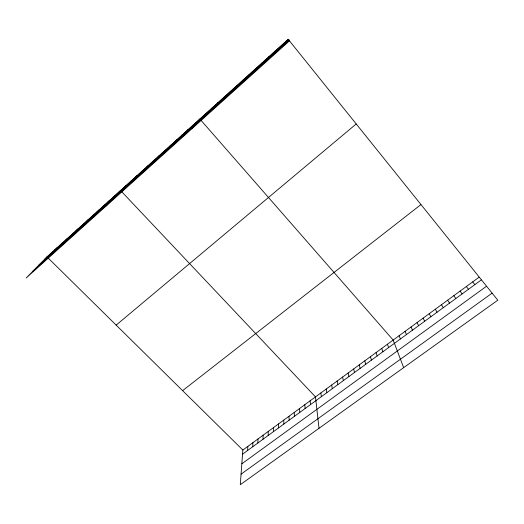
<?xml version="1.0" encoding="UTF-8"?>
<svg xmlns="http://www.w3.org/2000/svg" width="524" height="524" viewBox="0 0 524 524"><rect width="100%" height="100%" fill="white"/><g stroke="black" fill="none" stroke-linecap="round" stroke-linejoin="round"><path stroke-width="0.79" d="M273.384 431.678L273.39 427.689M268.183 435.477L268.242 431.455M263.002 439.256L263.113 435.208M257.847 443.016L258.011 438.942M252.719 446.762L252.928 442.656M247.616 450.489L247.872 446.356M46.977 256.871L242.841 450.037L240.293 484.7L497.8 300.2L288.213 39.3L46.977 256.871L26.2 277.982L289.687 40.656L288.213 39.3M268.596 57.299L268.661 56.926M262.079 63.175L262.223 62.736M255.601 69.017L255.823 68.506M249.162 74.827L249.457 74.251M242.763 80.598L243.129 79.956M236.396 86.342L236.841 85.628M230.069 92.047L230.586 91.274M223.774 97.719L224.364 96.881M217.519 103.359L218.181 102.455M211.303 108.966L212.037 108.003M205.12 114.54L205.925 113.512M192.485 128.21L199.847 118.994L393.17 340.056L403.65 367.651M193.042 125.433L193.978 124.286M187.147 130.751L188.149 129.546M181.278 136.043L182.345 134.779M175.442 141.303L176.575 139.98M169.645 146.537L170.837 145.161M163.874 151.737L165.132 150.309M158.137 156.912L159.453 155.425M152.425 162.06L153.807 160.514M146.753 167.176L148.194 165.584M141.107 172.272L142.607 170.621M135.493 177.328L137.052 175.632M129.906 182.365L131.531 180.61M124.358 187.376L126.035 185.568M105.946 206.148L120.566 190.5L315.487 396.884L319.005 428.305M113.341 197.312L115.129 195.406M107.872 202.238L109.719 200.279M102.435 207.137L104.342 205.133M97.032 212.017L98.99 209.96M91.654 216.864L93.665 214.761M86.303 221.691L88.366 219.536M80.984 226.486L83.1 224.292M75.692 231.261L77.86 229.014M70.426 236.01L72.646 233.717M65.186 240.732L67.458 238.4M59.978 245.429L62.297 243.051M49.636 254.756L52.059 252.286M54.791 250.105L57.168 247.682M44.507 259.38L288.383 39.457M38.769 265.209L288.789 39.831M32.553 271.524L289.235 40.237M116.177 325.116L356.15 124.011M182.614 390.642L420.844 204.668M242.841 450.037L479.041 277.229M242.533 454.197L481.268 279.96M241.826 463.806L486.449 286.3M241.066 474.168L492.062 293.171M472.694 281.873L474.855 284.65M466.386 286.49L468.469 289.307M460.111 291.082L462.116 293.938M453.863 295.647L455.801 298.549M447.653 300.193L449.52 303.134M441.47 304.713L443.265 307.699M435.326 309.212L437.049 312.238M429.208 313.686L430.866 316.751M423.123 318.14L424.709 321.238M417.071 322.568L418.591 325.705M411.052 326.969L412.499 330.153M405.059 331.351L406.441 334.574M399.098 335.714L400.415 338.969M387.446 344.242L388.631 347.569M381.747 348.414L382.874 351.774M376.075 352.56L377.142 355.96M370.435 356.687L371.437 360.119M364.815 360.794L365.759 364.265M359.228 364.887L360.112 368.385M353.667 368.955L354.493 372.485M348.139 373.003L348.899 376.566M342.631 377.031L343.331 380.634M337.148 381.04L337.797 384.675M331.699 385.029L332.288 388.697M326.269 388.998L326.799 392.699M320.865 392.954L321.343 396.681M310.143 400.801L310.503 404.587M304.817 404.698L305.125 408.517M299.518 408.576L299.774 412.421M294.239 412.434L294.442 416.311M288.993 416.272L289.143 420.183M283.766 420.097L283.864 424.034M278.565 423.903L278.611 427.866"/></g></svg>
